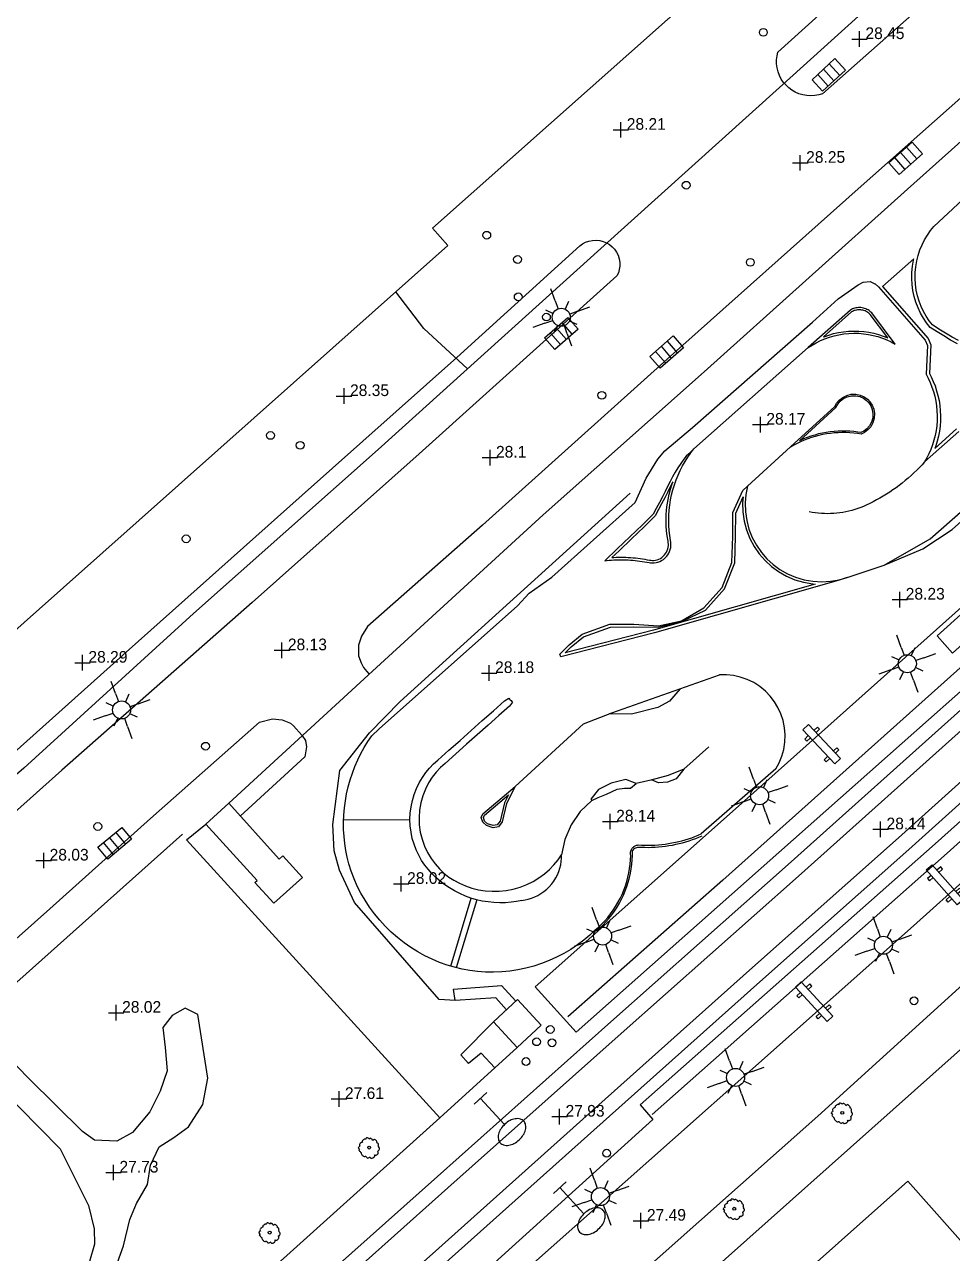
# Model space of a CAD drawing. Extents: x 471511 to 473316, y 4381952 to 4383346.
# Drawn here: x 472089.2 to 472148.8, y 4382496.7 to 4382575.7 of the extents above; entities that cross this region are included whole.
import ezdxf

# ---------------------------------------------------------------- set-up
doc = ezdxf.new("R2010")
doc.units = 0
doc.header["$LTSCALE"] = 4
doc.header["$MEASUREMENT"] = 0
doc.header["$PDMODE"] = 2
doc.header["$PDSIZE"] = 0.5
doc.layers.get('0').update_dxf_attribs({"linetype": 'CONTINUOUS'})
for name, color, linetype in [('206', 252, 'CONTINUOUS'), ('222', 7, 'CONTINUOUS'), ('290', 253, 'CONTINUOUS'), ('400', 7, 'CONTINUOUS'), ('410', 201, 'CONTINUOUS'), ('411', 12, 'CONTINUOUS'), ('412', 252, 'CONTINUOUS'), ('415', 252, 'CONTINUOUS'), ('424', 7, 'CONTINUOUS'), ('437', 250, 'CONTINUOUS'), ('444', 7, 'CONTINUOUS'), ('7101', 7, 'CONTINUOUS'), ('7400', 2, 'CONTINUOUS'), ('7403', 1, 'CONTINUOUS'), ('7434', 32, 'CONTINUOUS'), ('7435', 7, 'CONTINUOUS'), ('7440', 7, 'CONTINUOUS'), ('7515', 53, 'CONTINUOUS')]:
    doc.layers.add(name, color=color, linetype=linetype)

# ---------------------------------------------------------------- blocks, each defined once
blk = doc.blocks.new('FAROLA')
at = {"color": 7}
for p, q in [((0.43, 1.04), (0.75, 1.8)), ((-0.43, 1.04), (-0.22, 0.54)), ((0.43, 1.04), (0.22, 0.54)), ((-1.04, 0.43), (-1.8, 0.75)), ((-1.04, 0.43), (-0.54, 0.22)), ((1.04, 0.43), (0.54, 0.22)), ((-1.04, -0.43), (-0.54, -0.22)), ((-0.43, -1.04), (-0.22, -0.54)), ((0.43, -1.04), (0.22, -0.54)), ((1.04, -0.43), (0.54, -0.22)), ((1.04, -0.43), (1.8, -0.75)), ((-0.43, -1.04), (-0.75, -1.8))]:
    blk.add_line(p, q, dxfattribs=at)
blk.add_circle((0, 0), 0.58, dxfattribs=at)
blk = doc.blocks.new('STRAFIC')
at = {"color": 1}
blk.add_lwpolyline([(-0.03, 3.64, 0.07), (-0.44, 3.59, 0.08), (-0.76, 3.44, 0.11), (-0.99, 3.21, 0.14), (-1.06, 2.96, 0.14), (-0.99, 2.71, 0.11), (-0.76, 2.48, 0.08), (-0.44, 2.33, 0.07), (-0.03, 2.28, 0.07), (0.38, 2.33, 0.08), (0.7, 2.48, 0.11), (0.93, 2.71, 0.14), (1, 2.96, 0.14), (0.93, 3.21, 0.11), (0.7, 3.44, 0.08), (0.38, 3.59, 0.07)], format="xyb", close=True, dxfattribs=at)
for points in [[(0, 0), (0, 2.25)], [(-0.56, 0), (0.56, 0)]]:
    blk.add_lwpolyline(points, dxfattribs=at)
blk = doc.blocks.new('MOJON')
blk.add_circle((0, 0), 0.25)
blk = doc.blocks.new('REJILLA')
at = {"color": 7}
for p, q in [((-0.5, 0.5), (-0.5, -0.5)), ((0.01, 0.5), (0.01, -0.5)), ((0.51, 0.5), (0.51, -0.5))]:
    blk.add_line(p, q, dxfattribs=at)
blk.add_lwpolyline([(-1, -0.5), (-1, 0.5), (1, 0.5), (1, -0.5)], close=True, dxfattribs=at)
blk = doc.blocks.new('ARBOL')
at = {"color": 3}
for p, q in [((-1.26, 0.07), (-1.27, -0.01)), ((-1.23, 0.15), (-1.26, 0.07)), ((-1.17, 0.24), (-1.23, 0.15)), ((-1.18, 0.48), (-1.21, 0.39)), ((-1.21, 0.39), (-1.2, 0.31)), ((-1.2, 0.31), (-1.16, 0.22)), ((-1.11, 0.55), (-1.18, 0.48)), ((-1.03, 0.59), (-1.11, 0.55)), ((-1.01, 0.67), (-1.03, 0.59)), ((-0.96, 0.76), (-1.01, 0.67)), ((-0.92, 0.97), (-0.96, 0.88)), ((-0.96, 0.88), (-0.96, 0.7)), ((-0.85, 1.04), (-0.92, 0.97)), ((-0.77, 1.08), (-0.85, 1.04)), ((-0.7, 1.09), (-0.77, 1.08)), ((-0.5, 1.09), (-0.7, 1.09)), ((-0.49, 1.11), (-0.5, 1.08)), ((-0.46, 1.23), (-0.49, 1.11)), ((-0.38, 1.32), (-0.46, 1.23)), ((-0.31, 1.35), (-0.38, 1.32)), ((-0.23, 1.36), (-0.31, 1.35)), ((-0.11, 1.36), (-0.23, 1.36)), ((0, 1.35), (-0.11, 1.36)), ((0.07, 1.26), (0, 1.35)), ((0.12, 1.18), (0.07, 1.26)), ((0.17, 1.25), (0.12, 1.16)), ((0.12, 1.16), (0.12, 1.16)), ((0.24, 1.31), (0.17, 1.25)), ((0.32, 1.32), (0.24, 1.31)), ((0.39, 1.31), (0.32, 1.32)), ((0.55, 1.31), (0.39, 1.31)), ((0.62, 1.26), (0.55, 1.31)), ((0.7, 1.22), (0.62, 1.26)), ((0.76, 1.14), (0.7, 1.22)), ((0.77, 0.97), (0.7, 0.98)), ((0.77, 1.05), (0.76, 1.14)), ((0.77, 0.97), (0.77, 1.05)), ((0.86, 0.95), (0.77, 0.97)), ((0.96, 0.93), (0.86, 0.95)), ((1.03, 0.87), (0.96, 0.93)), ((1.07, 0.79), (1.03, 0.87)), ((1.08, 0.7), (1.07, 0.79)), ((1.1, 0.49), (1.07, 0.51)), ((1.08, 0.6), (1.08, 0.7)), ((1.09, 0.52), (1.08, 0.6)), ((1.17, 0.48), (1.1, 0.49)), ((1.25, 0.41), (1.17, 0.48)), ((1.29, 0.32), (1.25, 0.41)), ((1.3, 0.24), (1.29, 0.32)), ((1.3, 0.15), (1.3, 0.24)), ((1.31, 0.06), (1.3, 0.15)), ((1.31, -0.03), (1.31, 0.06)), ((-1.27, -0.01), (-1.26, -0.13)), ((-1.26, -0.13), (-1.26, -0.21)), ((-1.26, -0.21), (-1.23, -0.3)), ((-1.23, -0.3), (-1.16, -0.32)), ((-1.16, -0.32), (-1.08, -0.34)), ((-1.08, -0.34), (-1.01, -0.35)), ((-1.01, -0.35), (-0.95, -0.35)), ((-0.96, -0.38), (-1.01, -0.49)), ((-1.01, -0.49), (-1, -0.58)), ((-1, -0.58), (-0.96, -0.66)), ((-0.96, -0.66), (-0.96, -0.74)), ((-0.96, -0.74), (-0.88, -0.8)), ((-0.88, -0.8), (-0.8, -0.81)), ((-0.8, -0.81), (-0.72, -0.81)), ((-0.76, -0.81), (-0.75, -0.9)), ((-0.75, -0.9), (-0.73, -0.98)), ((-0.73, -0.98), (-0.68, -1.07)), ((-0.68, -1.07), (-0.61, -1.15)), ((-0.61, -1.15), (-0.53, -1.14)), ((-0.53, -1.14), (-0.45, -1.12)), ((-0.45, -1.12), (-0.37, -1.07)), ((-0.37, -1.05), (-0.37, -1.15)), ((-0.37, -1.15), (-0.27, -1.21)), ((-0.27, -1.21), (-0.19, -1.22)), ((-0.19, -1.22), (-0.07, -1.22)), ((-0.07, -1.22), (0.01, -1.25)), ((0.01, -1.25), (0.08, -1.22)), ((0.08, -1.22), (0.16, -1.16)), ((0.16, -1.16), (0.18, -1.08)), ((0.18, -1.11), (0.25, -1.15)), ((0.25, -1.15), (0.32, -1.16)), ((0.32, -1.16), (0.4, -1.16)), ((0.4, -1.16), (0.47, -1.18)), ((0.47, -1.18), (0.55, -1.16)), ((0.55, -1.16), (0.62, -1.14)), ((0.62, -1.14), (0.7, -1.09)), ((0.7, -1.09), (0.75, -0.93)), ((0.78, -0.99), (0.74, -0.96)), ((0.85, -0.98), (0.78, -0.99)), ((0.93, -0.93), (0.85, -0.98)), ((1.02, -0.92), (0.93, -0.93)), ((1.06, -0.69), (0.98, -0.69)), ((1.06, -0.85), (1.02, -0.92)), ((1.03, -0.69), (1.05, -0.77)), ((1.05, -0.77), (1.06, -0.85)), ((1.13, -0.65), (1.06, -0.69)), ((1.2, -0.61), (1.13, -0.65)), ((1.2, -0.21), (1.27, -0.14)), ((1.2, -0.6), (1.21, -0.59)), ((1.22, -0.31), (1.21, -0.23)), ((1.21, -0.41), (1.22, -0.31)), ((1.21, -0.51), (1.21, -0.41)), ((1.21, -0.59), (1.21, -0.51)), ((1.27, -0.14), (1.31, -0.03))]:
    blk.add_line(p, q, dxfattribs=at)
at = {"color": 25}
blk.add_circle((0, 0), 0.19, dxfattribs=at)
blk = doc.blocks.new('BANCO')
at = {"color": 7}
for p, q in [((-0.25, 1.03), (-0.56, 1.03)), ((-0.56, 1.03), (-0.56, 0.84)), ((-0.56, 0.84), (-0.25, 0.84)), ((-0.25, -1.5), (-0.25, 1.5)), ((-0.25, 1.5), (0.25, 1.5)), ((0.25, 1.5), (0.25, -1.5)), ((0.57, 1.03), (0.25, 1.03)), ((0.25, 0.84), (0.57, 0.84)), ((0.57, 0.84), (0.57, 1.03)), ((-0.56, -0.98), (-0.56, -0.79)), ((-0.56, -0.79), (-0.25, -0.79)), ((0.25, -0.79), (0.57, -0.79)), ((0.57, -0.79), (0.57, -0.98)), ((-0.25, -0.98), (-0.56, -0.98)), ((0.25, -1.5), (-0.25, -1.5)), ((0.57, -0.98), (0.25, -0.98))]:
    blk.add_line(p, q, dxfattribs=at)
blk = doc.blocks.new('COTA')
at = {"color": 7}
blk.add_point((0, 0), dxfattribs=at)

msp = doc.modelspace()

# ---------------------------------------------------------------- linework, layer by layer
at = {"layer": '206'}
for points in [[(472094.492, 4382494.22, 27.589), (472095.536, 4382497.147, 27.649), (472095.939, 4382498.842, 27.664), (472096.381, 4382499.865, 27.664), (472097.077, 4382501.074, 27.664), (472097.277, 4382502.334, 27.664), (472097.844, 4382503.506, 27.649), (472098.767, 4382504.095, 27.619), (472099.724, 4382504.786, 27.619), (472100.631, 4382506.216, 27.619), (472100.952, 4382507.911, 27.649), (472100.313, 4382512.011, 27.829), (472099.515, 4382512.421, 27.829), (472098.68, 4382511.943, 27.844), (472098.079, 4382511.178, 27.844), (472098.212, 4382509.882, 27.829), (472098.342, 4382508.395, 27.814), (472097.9, 4382507.085, 27.769), (472097.236, 4382505.764, 27.769), (472096.117, 4382504.433, 27.754), (472095.122, 4382503.871, 27.754), (472093.674, 4382503.936, 27.814), (472092.912, 4382504.485, 27.844), (472089.459, 4382507.896, 27.919), (472087.2, 4382510.185, 28.084)], [(472086.211, 4382508.715, 28.166), (472091.462, 4382503.381, 27.836), (472092.277, 4382501.756, 27.776), (472093.286, 4382499.743, 27.731), (472093.648, 4382498.233, 27.656), (472093.681, 4382497.252, 27.596), (472093.35, 4382496.135, 27.626), (472092.77, 4382494.877, 27.671), (472092.024, 4382493.335, 27.671), (472089.672, 4382489.986, 27.656), (472088.281, 4382488.519, 27.626)]]:
    msp.add_polyline3d(points, dxfattribs=at)
at = {"layer": '222'}
for points in [[(472192.733, 4382570.231, 28.457), (472189.325, 4382567.211, 28.471), (472174.741, 4382554.23, 28.441), (472161.364, 4382542.265, 28.411), (472149.537, 4382531.766, 28.366), (472138.261, 4382521.662, 28.216), (472126.861, 4382511.535, 28.171), (472115.724, 4382501.607, 28.171), (472108.048, 4382494.765, 28.126), (472099.421, 4382487.081, 28.111), (472091.347, 4382479.914, 28.126), (472082.962, 4382472.432, 28.126), (472071.922, 4382462.576, 28.066), (472060.846, 4382452.589, 27.976), (472046.248, 4382439.567, 27.946), (472035.718, 4382430.233, 27.811), (472026.617, 4382422.155, 27.946)], [(472193.404, 4382569.49, 28.457), (472189.989, 4382566.464, 28.471), (472175.406, 4382553.484, 28.441), (472162.029, 4382541.519, 28.411), (472150.203, 4382531.02, 28.366), (472138.927, 4382520.915, 28.216), (472127.526, 4382510.788, 28.171), (472116.389, 4382500.861, 28.171), (472108.713, 4382494.018, 28.126), (472100.085, 4382486.334, 28.111), (472092.012, 4382479.167, 28.126), (472083.628, 4382471.686, 28.126), (472072.59, 4382461.832, 28.066), (472061.513, 4382451.844, 27.976), (472046.912, 4382438.82, 27.946), (472036.382, 4382429.485, 27.811), (472027.281, 4382421.408, 27.946)], [(472195.017, 4382567.709, 28.387), (472192.002, 4382565.027, 28.381), (472181.711, 4382555.901, 28.381), (472170.651, 4382546.049, 28.381), (472157.155, 4382534.006, 28.216), (472145.346, 4382523.368, 28.171), (472135.78, 4382514.858, 28.171), (472126.098, 4382506.212, 28.171), (472115.404, 4382496.634, 28.171), (472104.707, 4382487.158, 28.171), (472094.685, 4382478.149, 28.156), (472084.109, 4382468.725, 28.126), (472073.488, 4382459.234, 28.096), (472064.454, 4382451.182, 28.051), (472055.519, 4382443.24, 28.066), (472044.496, 4382433.439, 27.916), (472029.172, 4382419.671, 27.841)], [(472195.688, 4382566.968, 28.387), (472192.666, 4382564.279, 28.381), (472182.375, 4382555.154, 28.381), (472171.317, 4382545.302, 28.381), (472157.823, 4382533.261, 28.216), (472146.013, 4382522.622, 28.171), (472136.445, 4382514.112, 28.171), (472126.765, 4382505.467, 28.171), (472116.069, 4382495.887, 28.171), (472105.373, 4382486.412, 28.171), (472095.352, 4382477.403, 28.156), (472084.775, 4382467.979, 28.126), (472074.154, 4382458.487, 28.096), (472065.119, 4382450.435, 28.051), (472056.184, 4382442.493, 28.066), (472045.162, 4382432.693, 27.916), (472029.84, 4382418.928, 27.841)]]:
    msp.add_polyline3d(points, dxfattribs=at)
at = {"layer": '290'}
for points in [[(472190.259, 4382570.846, 29.48), (472181.357, 4382562.932, 29.57), (472166.571, 4382549.742, 29.57), (472151.132, 4382535.933, 29.57), (472134.062, 4382520.651, 29.42), (472124.099, 4382511.86, 29.375)], [(472129.525, 4382505.575, 29.315), (472148.474, 4382522.386, 29.435), (472164.208, 4382536.555, 29.435), (472182.568, 4382552.909, 29.48), (472196.396, 4382565.209, 29.525)], [(472144.419, 4382540.908, 28.184), (472146.911, 4382541.942, 28.304), (472148.793, 4382543.194, 28.289), (472160.331, 4382553.493, 28.199), (472171.407, 4382563.249, 28.424), (472171.452, 4382563.448, 28.409), (472171.279, 4382563.604, 28.424), (472171.082, 4382563.538, 28.424), (472166.387, 4382559.272, 28.265)], [(472111.493, 4382529.93, 28.062), (472111.973, 4382530.371, 28.062), (472120.856, 4382538.283, 28.212), (472121.614, 4382539.105, 28.212), (472123.06, 4382540.132, 28.182), (472128.414, 4382544.931, 28.182), (472129.141, 4382546.499, 28.182), (472129.878, 4382547.716, 28.272), (472130.325, 4382548.248, 28.287), (472132.101, 4382549.757, 28.287), (472139.827, 4382556.524, 28.332), (472141.479, 4382558.026, 28.362), (472142.759, 4382558.937, 28.362), (472143.079, 4382559.093, 28.347), (472143.515, 4382559.146, 28.332), (472143.834, 4382559.001, 28.317), (472143.844, 4382558.991, 28.317)], [(472139.544, 4382554.896, 28.246), (472132.187, 4382548.377, 28.227)], [(472142.046, 4382540.115, 28.136), (472144.419, 4382540.908, 28.184), (472147.39, 4382542.602, 28.197), (472158.529, 4382552.382, 28.294)], [(472138.405, 4382548.502, 28.143), (472141.253, 4382551.104, 28.175), (472141.371, 4382551.317, 28.173), (472141.541, 4382551.519, 28.171), (472141.761, 4382551.693, 28.169), (472142.025, 4382551.821, 28.168), (472142.315, 4382551.889, 28.167), (472142.612, 4382551.89, 28.167), (472142.893, 4382551.829, 28.167), (472143.141, 4382551.717, 28.168), (472143.347, 4382551.568, 28.17), (472143.512, 4382551.396, 28.171), (472143.65, 4382551.184, 28.173), (472143.751, 4382550.93, 28.175), (472143.799, 4382550.647, 28.178), (472143.784, 4382550.35, 28.18), (472143.703, 4382550.063, 28.183), (472143.563, 4382549.806, 28.185), (472143.379, 4382549.594, 28.187), (472143.169, 4382549.434, 28.189), (472142.951, 4382549.326, 28.19), (472142.71, 4382549.364, 28.194), (472142.466, 4382549.394, 28.198), (472142.22, 4382549.414, 28.201), (472141.972, 4382549.426, 28.203), (472141.722, 4382549.428, 28.205), (472141.472, 4382549.421, 28.205), (472141.222, 4382549.404, 28.205), (472140.972, 4382549.378, 28.204), (472140.723, 4382549.342, 28.203), (472140.476, 4382549.297, 28.2), (472140.23, 4382549.243, 28.197), (472139.987, 4382549.179, 28.193), (472139.747, 4382549.106, 28.188), (472139.511, 4382549.025, 28.182), (472139.279, 4382548.935, 28.175), (472139.051, 4382548.836, 28.168), (472138.828, 4382548.73, 28.16), (472138.61, 4382548.616, 28.152), (472138.407, 4382548.5, 28.143)], [(472130.713, 4382542.377, 28.242), (472130.695, 4382542.482, 28.242), (472130.646, 4382542.8, 28.236), (472130.61, 4382543.122, 28.231), (472130.588, 4382543.448, 28.226), (472130.581, 4382543.776, 28.222), (472130.588, 4382544.107, 28.218), (472130.611, 4382544.438, 28.215), (472130.648, 4382544.769, 28.212), (472130.7, 4382545.099, 28.21), (472130.768, 4382545.427, 28.209), (472130.85, 4382545.752, 28.208), (472130.946, 4382546.072, 28.208), (472131.057, 4382546.387, 28.208), (472131.182, 4382546.696, 28.209), (472131.32, 4382546.998, 28.211), (472131.471, 4382547.292, 28.213), (472131.633, 4382547.578, 28.216), (472131.807, 4382547.854, 28.219), (472131.992, 4382548.121, 28.223), (472132.187, 4382548.377, 28.227), (472132.028, 4382548.218, 28.235), (472131.869, 4382548.059, 28.243), (472131.711, 4382547.9, 28.251), (472131.547, 4382547.717, 28.257), (472131.361, 4382547.438, 28.257), (472131.176, 4382547.16, 28.257), (472130.99, 4382546.881, 28.257), (472130.817, 4382546.589, 28.259), (472130.664, 4382546.275, 28.263), (472130.51, 4382545.962, 28.267), (472130.357, 4382545.649, 28.27), (472130.177, 4382545.299, 28.27), (472129.979, 4382544.924, 28.266), (472129.781, 4382544.549, 28.262), (472129.583, 4382544.175, 28.258), (472128.895, 4382543.486, 28.26), (472128.085, 4382542.72, 28.264), (472127.275, 4382541.953, 28.268), (472126.465, 4382541.187, 28.272)], [(472138.405, 4382548.502, 28.143), (472135.649, 4382545.983, 28.112)], [(472138.398, 4382548.495, 28.143), (472138.407, 4382548.5, 28.143)], [(472147.024, 4382547.536, 28.152), (472146.858, 4382547.354, 28.151), (472146.689, 4382547.176, 28.149), (472146.515, 4382547.001, 28.148), (472146.337, 4382546.83, 28.147), (472146.156, 4382546.662, 28.145), (472145.97, 4382546.498, 28.143), (472145.781, 4382546.338, 28.141), (472145.589, 4382546.182, 28.139), (472145.393, 4382546.03, 28.137), (472145.194, 4382545.883, 28.135), (472144.992, 4382545.74, 28.132), (472144.786, 4382545.601, 28.129), (472144.578, 4382545.467, 28.126), (472144.367, 4382545.337, 28.123), (472144.154, 4382545.213, 28.12), (472143.938, 4382545.093, 28.117), (472143.72, 4382544.978, 28.114), (472143.5, 4382544.868, 28.11), (472143.279, 4382544.762, 28.107)], [(472142.046, 4382540.115, 28.136), (472141.473, 4382539.924, 28.124), (472129.656, 4382536.542, 27.967), (472123.651, 4382535.01, 28.083), (472123.572, 4382535.176, 28.077), (472124.186, 4382535.778, 28.072), (472125.012, 4382536.465, 28.086), (472126.803, 4382537.1, 28.07), (472128.333, 4382537.112, 28.07), (472129.913, 4382537.012, 28.053), (472131.411, 4382537.33, 28.039), (472132.828, 4382538.161, 28.032), (472134.015, 4382539.476, 28.056), (472134.637, 4382541.08, 28.07), (472134.696, 4382542.744, 28.123), (472134.702, 4382544.294, 28.19), (472135.347, 4382545.707, 28.108), (472135.649, 4382545.983, 28.112)], [(472135.649, 4382545.983, 28.112), (472135.543, 4382545.453, 28.11), (472135.494, 4382544.902, 28.11), (472135.509, 4382544.338, 28.109), (472135.59, 4382543.773, 28.109), (472135.736, 4382543.219, 28.109), (472135.946, 4382542.686, 28.109), (472136.214, 4382542.186, 28.11), (472136.532, 4382541.726, 28.111), (472136.892, 4382541.314, 28.112), (472137.288, 4382540.951, 28.113), (472137.729, 4382540.628, 28.115), (472138.215, 4382540.35, 28.117), (472138.736, 4382540.127, 28.119), (472139.285, 4382539.964, 28.122), (472139.85, 4382539.866, 28.125), (472140.42, 4382539.834, 28.127), (472140.982, 4382539.868, 28.13), (472141.528, 4382539.963, 28.133), (472142.046, 4382540.115, 28.136)], [(472143.279, 4382544.762, 28.107), (472143.1, 4382544.684, 28.108), (472142.919, 4382544.61, 28.109), (472142.734, 4382544.543, 28.111), (472142.547, 4382544.481, 28.112), (472142.357, 4382544.425, 28.114), (472142.165, 4382544.376, 28.115), (472141.971, 4382544.333, 28.117), (472141.775, 4382544.296, 28.118), (472141.579, 4382544.266, 28.12), (472141.381, 4382544.242, 28.122), (472141.182, 4382544.225, 28.123), (472140.984, 4382544.215, 28.125), (472140.785, 4382544.211, 28.127), (472140.587, 4382544.214, 28.128), (472140.389, 4382544.223, 28.13), (472140.192, 4382544.239, 28.132), (472139.997, 4382544.261, 28.133), (472139.803, 4382544.289, 28.135), (472139.612, 4382544.324, 28.137)], [(472126.465, 4382541.187, 28.272), (472126.612, 4382541.203, 28.247), (472126.76, 4382541.217, 28.224), (472126.91, 4382541.228, 28.204), (472127.06, 4382541.237, 28.187), (472127.21, 4382541.244, 28.172), (472127.361, 4382541.247, 28.16), (472127.513, 4382541.249, 28.15), (472127.665, 4382541.247, 28.143), (472127.817, 4382541.244, 28.139), (472127.969, 4382541.237, 28.137), (472128.12, 4382541.228, 28.138), (472128.272, 4382541.217, 28.142), (472128.423, 4382541.203, 28.148), (472128.574, 4382541.186, 28.157), (472128.724, 4382541.167, 28.169), (472128.873, 4382541.146, 28.184), (472129.021, 4382541.122, 28.201), (472129.168, 4382541.095, 28.22), (472129.314, 4382541.067, 28.242), (472129.419, 4382541.051, 28.242), (472129.53, 4382541.045, 28.242), (472129.646, 4382541.05, 28.242), (472129.765, 4382541.067, 28.242), (472129.886, 4382541.097, 28.242), (472130.006, 4382541.141, 28.242), (472130.123, 4382541.199, 28.242), (472130.234, 4382541.27, 28.242), (472130.338, 4382541.355, 28.242), (472130.432, 4382541.451, 28.242), (472130.514, 4382541.557, 28.242), (472130.583, 4382541.67, 28.242), (472130.638, 4382541.788, 28.242), (472130.679, 4382541.909, 28.242), (472130.706, 4382542.031, 28.242), (472130.72, 4382542.15, 28.242), (472130.722, 4382542.266, 28.242), (472130.713, 4382542.377, 28.242)], [(472120.705, 4382526.673, 28.107), (472125.105, 4382530.696, 28.062), (472126.922, 4382531.404, 28.122), (472133.846, 4382533.847, 28.047)], [(472137.463, 4382527.815, 28.182), (472137.674, 4382528.201, 28.196), (472137.844, 4382528.619, 28.209), (472137.967, 4382529.061, 28.22), (472138.039, 4382529.521, 28.228), (472138.057, 4382529.988, 28.234), (472138.019, 4382530.454, 28.236), (472137.928, 4382530.907, 28.235), (472137.787, 4382531.341, 28.232), (472137.602, 4382531.746, 28.226), (472137.377, 4382532.121, 28.218), (472137.107, 4382532.475, 28.207), (472136.791, 4382532.804, 28.193), (472136.434, 4382533.098, 28.177), (472136.041, 4382533.35, 28.158), (472135.621, 4382533.554, 28.138), (472135.182, 4382533.707, 28.116), (472134.734, 4382533.806, 28.093), (472134.286, 4382533.852, 28.07), (472133.846, 4382533.847, 28.047)], [(472131.314, 4382532.954, 28.074), (472130.628, 4382532.167, 28.134), (472129.878, 4382531.753, 28.149), (472128.181, 4382531.32, 28.134), (472126.752, 4382531.338, 28.117)], [(472121.146, 4382519.347, 28.122), (472120.8, 4382519.278, 28.131), (472120.445, 4382519.229, 28.139), (472120.083, 4382519.2, 28.146), (472119.716, 4382519.193, 28.152), (472119.345, 4382519.209, 28.158), (472118.973, 4382519.247, 28.162), (472118.601, 4382519.308, 28.164), (472118.231, 4382519.393, 28.166), (472117.867, 4382519.501, 28.166), (472117.51, 4382519.631, 28.166), (472117.161, 4382519.783, 28.164), (472116.824, 4382519.956, 28.16), (472116.5, 4382520.148, 28.156), (472116.19, 4382520.359, 28.15), (472115.896, 4382520.586, 28.143), (472115.62, 4382520.827, 28.135), (472115.361, 4382521.082, 28.127), (472115.121, 4382521.348, 28.117), (472114.901, 4382521.623, 28.107), (472114.698, 4382521.924, 28.107), (472114.514, 4382522.248, 28.107), (472114.352, 4382522.593, 28.107), (472114.213, 4382522.957, 28.107), (472114.102, 4382523.337, 28.107), (472114.02, 4382523.731, 28.107), (472113.97, 4382524.135, 28.107), (472113.953, 4382524.546, 28.107), (472113.97, 4382524.958, 28.107), (472114.021, 4382525.368, 28.107), (472114.106, 4382525.772, 28.107), (472114.224, 4382526.166, 28.107), (472114.372, 4382526.545, 28.107), (472114.548, 4382526.907, 28.107), (472114.75, 4382527.248, 28.107), (472114.974, 4382527.567, 28.107), (472115.216, 4382527.861, 28.107), (472115.474, 4382528.129, 28.107), (472115.744, 4382528.372, 28.107), (472116.458, 4382529.005, 28.097), (472117.173, 4382529.639, 28.088), (472117.887, 4382530.273, 28.078), (472118.601, 4382530.906, 28.069), (472119.315, 4382531.54, 28.059), (472120.029, 4382532.173, 28.05), (472120.3, 4382532.349, 28.05), (472120.348, 4382532.296, 28.054), (472120.397, 4382532.243, 28.059), (472120.445, 4382532.191, 28.064), (472120.494, 4382532.138, 28.069), (472120.542, 4382532.085, 28.073), (472120.345, 4382531.845, 28.077), (472119.656, 4382531.23, 28.077), (472118.968, 4382530.615, 28.077), (472118.279, 4382530.001, 28.077), (472117.59, 4382529.386, 28.077), (472116.902, 4382528.772, 28.077), (472116.213, 4382528.157, 28.077), (472115.922, 4382527.894, 28.075), (472115.644, 4382527.596, 28.073), (472115.385, 4382527.263, 28.071), (472115.151, 4382526.897, 28.069), (472114.947, 4382526.499, 28.067), (472114.779, 4382526.073, 28.065), (472114.653, 4382525.625, 28.064)], [(472125.863, 4382517.452, 28.062), (472125.5, 4382517.114, 28.062), (472125.116, 4382516.791, 28.062), (472124.71, 4382516.486, 28.062), (472124.284, 4382516.2, 28.062), (472123.84, 4382515.936, 28.062), (472123.378, 4382515.695, 28.062), (472122.902, 4382515.478, 28.062), (472122.412, 4382515.288, 28.062), (472121.912, 4382515.124, 28.062), (472121.402, 4382514.989, 28.062), (472120.887, 4382514.882, 28.062), (472120.367, 4382514.804, 28.062), (472119.846, 4382514.755, 28.062), (472119.326, 4382514.735, 28.062), (472118.809, 4382514.744, 28.062), (472118.298, 4382514.78, 28.062), (472117.794, 4382514.843, 28.062), (472117.3, 4382514.932, 28.062), (472116.817, 4382515.046, 28.062), (472116.335, 4382515.192, 28.075), (472115.855, 4382515.365, 28.087), (472115.38, 4382515.565, 28.097), (472114.912, 4382515.791, 28.106), (472114.453, 4382516.045, 28.113), (472114.005, 4382516.324, 28.118), (472113.571, 4382516.629, 28.122), (472113.152, 4382516.958, 28.123), (472112.75, 4382517.31, 28.122), (472112.368, 4382517.683, 28.12), (472112.008, 4382518.077, 28.115), (472111.669, 4382518.488, 28.109), (472111.355, 4382518.915, 28.101), (472111.066, 4382519.357, 28.091), (472110.802, 4382519.81, 28.079), (472110.565, 4382520.273, 28.066), (472110.355, 4382520.744, 28.051), (472110.172, 4382521.219, 28.034), (472110.015, 4382521.698, 28.017), (472109.91, 4382522.128, 28.011), (472109.825, 4382522.566, 28.006), (472109.759, 4382523.011, 28.002), (472109.713, 4382523.461, 27.999), (472109.687, 4382523.916, 27.997), (472109.683, 4382524.374, 27.995), (472109.7, 4382524.834, 27.995), (472109.739, 4382525.293, 27.995), (472109.799, 4382525.751, 27.997), (472109.881, 4382526.205, 27.999), (472109.984, 4382526.656, 28.003), (472110.107, 4382527.1, 28.007), (472110.251, 4382527.536, 28.013), (472110.414, 4382527.964, 28.019), (472110.596, 4382528.382, 28.026), (472110.796, 4382528.788, 28.034), (472111.013, 4382529.183, 28.042), (472111.245, 4382529.563, 28.051), (472111.493, 4382529.93, 28.062)], [(472133.151, 4382529.212, 28.122), (472131.541, 4382527.786, 28.137), (472130.545, 4382527.385, 28.137), (472129.426, 4382527.084, 28.137), (472128.493, 4382526.855, 28.152)], [(472131.551, 4382527.795, 28.136), (472131.063, 4382527.168, 28.136), (472130.508, 4382526.943, 28.136), (472129.921, 4382526.898, 28.136), (472129.472, 4382527.096, 28.137)], [(472137.463, 4382527.815, 28.182), (472132.67, 4382523.619, 28.152)], [(472114.653, 4382525.625, 28.064), (472114.571, 4382525.16, 28.062), (472114.537, 4382524.686, 28.061), (472114.553, 4382524.21, 28.06), (472114.616, 4382523.739, 28.06), (472114.727, 4382523.28, 28.059), (472114.882, 4382522.841, 28.059), (472115.076, 4382522.427, 28.059), (472115.304, 4382522.043, 28.059), (472115.561, 4382521.691, 28.059), (472115.84, 4382521.375, 28.06), (472116.137, 4382521.096, 28.061), (472116.444, 4382520.852, 28.062), (472116.776, 4382520.639, 28.065), (472117.135, 4382520.447, 28.069), (472117.518, 4382520.28, 28.072), (472117.923, 4382520.141, 28.076), (472118.346, 4382520.035, 28.079), (472118.785, 4382519.964, 28.082), (472119.234, 4382519.932, 28.085), (472119.689, 4382519.939, 28.088), (472120.144, 4382519.986, 28.09), (472120.593, 4382520.074, 28.092), (472121.033, 4382520.202, 28.093), (472121.457, 4382520.366, 28.094), (472121.86, 4382520.566, 28.095), (472122.24, 4382520.796, 28.095), (472122.593, 4382521.054, 28.095), (472122.916, 4382521.335, 28.095), (472123.207, 4382521.634, 28.094), (472123.467, 4382521.947, 28.093), (472123.695, 4382522.269, 28.092)], [(472125.629, 4382525.768, 28.092), (472124.895, 4382525.054, 28.103), (472124.314, 4382524.211, 28.107), (472123.909, 4382523.27, 28.103), (472123.695, 4382522.269, 28.092)], [(472113.954, 4382524.509, 28.107), (472109.689, 4382524.53, 27.995)], [(472125.863, 4382517.452, 28.062), (472126.073, 4382517.638, 28.062), (472126.277, 4382517.834, 28.063), (472126.473, 4382518.041, 28.065), (472126.662, 4382518.257, 28.066), (472126.841, 4382518.484, 28.068), (472127.011, 4382518.719, 28.07), (472127.17, 4382518.962, 28.073), (472127.319, 4382519.213, 28.076), (472127.456, 4382519.471, 28.079), (472127.582, 4382519.735, 28.082), (472127.695, 4382520.004, 28.086), (472127.796, 4382520.278, 28.089), (472127.884, 4382520.555, 28.093), (472127.959, 4382520.835, 28.098), (472128.021, 4382521.117, 28.102), (472128.07, 4382521.4, 28.107), (472128.107, 4382521.683, 28.112), (472128.13, 4382521.965, 28.116), (472128.141, 4382522.245, 28.122), (472128.133, 4382522.288, 28.122), (472128.127, 4382522.333, 28.122), (472128.125, 4382522.379, 28.122), (472128.127, 4382522.427, 28.122), (472128.134, 4382522.475, 28.122), (472128.145, 4382522.524, 28.122), (472128.162, 4382522.572, 28.122), (472128.182, 4382522.619, 28.122), (472128.208, 4382522.664, 28.122), (472128.237, 4382522.707, 28.122), (472128.271, 4382522.746, 28.122), (472128.308, 4382522.782, 28.122), (472128.347, 4382522.814, 28.122), (472128.389, 4382522.841, 28.122), (472128.432, 4382522.864, 28.122), (472128.476, 4382522.883, 28.122), (472128.52, 4382522.897, 28.122), (472128.564, 4382522.908, 28.122), (472128.608, 4382522.914, 28.122), (472128.824, 4382522.902, 28.132), (472129.042, 4382522.896, 28.141), (472129.26, 4382522.895, 28.149), (472129.479, 4382522.9, 28.157), (472129.698, 4382522.91, 28.163), (472129.917, 4382522.925, 28.169), (472130.136, 4382522.946, 28.173), (472130.354, 4382522.973, 28.177), (472130.572, 4382523.005, 28.179), (472130.789, 4382523.043, 28.181), (472131.005, 4382523.086, 28.182), (472131.22, 4382523.134, 28.181), (472131.433, 4382523.188, 28.18), (472131.645, 4382523.247, 28.177), (472131.854, 4382523.312, 28.174), (472132.062, 4382523.381, 28.17), (472132.267, 4382523.455, 28.165), (472132.47, 4382523.535, 28.159), (472132.67, 4382523.619, 28.152)], [(472121.146, 4382519.347, 28.122), (472121.35, 4382519.378, 28.125), (472121.557, 4382519.425, 28.129), (472121.764, 4382519.489, 28.131), (472121.97, 4382519.57, 28.134), (472122.173, 4382519.669, 28.135), (472122.37, 4382519.784, 28.136), (472122.559, 4382519.917, 28.137), (472122.739, 4382520.065, 28.136), (472122.906, 4382520.229, 28.135), (472123.061, 4382520.406, 28.133), (472123.2, 4382520.594, 28.131), (472123.322, 4382520.792, 28.128), (472123.428, 4382520.998, 28.124), (472123.516, 4382521.208, 28.119), (472123.586, 4382521.422, 28.115), (472123.638, 4382521.637, 28.109), (472123.673, 4382521.852, 28.104), (472123.692, 4382522.063, 28.098), (472123.695, 4382522.269, 28.092)], [(472116.575, 4382515.119, 28.068), (472117.89, 4382519.494, 28.166)], [(472118.255, 4382519.388, 28.166), (472116.922, 4382515.021, 28.062)]]:
    msp.add_polyline3d(points, dxfattribs=at)
for points in [[(472139.544, 4382554.896, 28.246), (472139.794, 4382555.057, 28.244), (472140.056, 4382555.205, 28.241), (472140.33, 4382555.34, 28.239), (472140.614, 4382555.46, 28.237), (472140.908, 4382555.564, 28.235), (472141.21, 4382555.651, 28.233), (472141.519, 4382555.72, 28.232), (472141.833, 4382555.771, 28.232), (472142.15, 4382555.803, 28.231), (472142.469, 4382555.815, 28.231), (472142.787, 4382555.809, 28.232), (472143.104, 4382555.783, 28.232), (472143.417, 4382555.738, 28.233), (472143.725, 4382555.675, 28.235), (472144.027, 4382555.594, 28.237), (472144.32, 4382555.497, 28.239), (472144.603, 4382555.384, 28.241), (472144.877, 4382555.257, 28.244), (472145.138, 4382555.116, 28.246), (472143.629, 4382557.121, 28.351), (472143.576, 4382557.173, 28.346), (472143.519, 4382557.221, 28.341), (472143.457, 4382557.267, 28.336), (472143.391, 4382557.309, 28.332), (472143.322, 4382557.347, 28.329), (472143.249, 4382557.38, 28.326), (472143.172, 4382557.408, 28.324), (472143.094, 4382557.431, 28.322), (472143.014, 4382557.448, 28.321), (472142.932, 4382557.459, 28.321), (472142.85, 4382557.464, 28.322), (472142.769, 4382557.462, 28.324), (472142.688, 4382557.455, 28.326), (472142.609, 4382557.442, 28.329), (472142.532, 4382557.424, 28.332), (472142.457, 4382557.401, 28.336), (472142.385, 4382557.373, 28.341), (472142.317, 4382557.341, 28.346), (472142.253, 4382557.305, 28.351)], [(472128.493, 4382526.855, 28.152), (472127.818, 4382527.114, 28.152), (472126.885, 4382526.886, 28.107), (472126.057, 4382526.48, 28.107), (472125.566, 4382525.865, 28.107), (472125.629, 4382525.768, 28.092), (472126.056, 4382525.975, 28.092), (472126.576, 4382526.177, 28.107), (472127.27, 4382526.499, 28.092), (472127.733, 4382526.561, 28.077), (472128.117, 4382526.574, 28.077)], [(472120.705, 4382526.673, 28.107), (472120.153, 4382525.569, 28.107), (472119.883, 4382524.392, 28.107), (472119.636, 4382524.082, 28.107), (472119.288, 4382524.017, 28.107), (472118.873, 4382524.154, 28.077), (472118.628, 4382524.375, 28.077), (472118.528, 4382524.682, 28.077), (472118.626, 4382524.915, 28.077)]]:
    msp.add_polyline3d(points, close=True, dxfattribs=at)
at = {"layer": '400'}
msp.add_polyline3d([(472131.582, 4382579.791, 34.853), (472132.983, 4382578.218, 34.84), (472115.394, 4382562.561, 36.52), (472116.378, 4382561.456, 36.52), (472054.52, 4382506.389, 36.64), (472052.237, 4382508.953, 36.653)], dxfattribs=at)
for points in [[(472102.311, 4382525.59, 30.424), (472105.546, 4382522.005, 30.634), (472105.783, 4382522.219, 30.634), (472107.039, 4382520.826, 30.319), (472105.195, 4382519.162, 30.334), (472103.988, 4382520.5, 30.649), (472104.122, 4382520.621, 30.619), (472100.838, 4382524.26, 30.559)], [(472119.319, 4382511.539, 31.129), (472120.868, 4382512.975, 31.129), (472122.39, 4382511.333, 31.129), (472120.841, 4382509.898, 31.129)]]:
    msp.add_polyline3d(points, close=True, dxfattribs=at)
at = {"layer": '410'}
for points in [[(472102.311, 4382525.59, 29.854), (472111.796, 4382534.313, 29.209), (472122.52, 4382544.144, 29.089), (472132.856, 4382553.342, 29.284), (472145.925, 4382565.077, 29.194), (472158.855, 4382576.646, 29.464), (472162.39, 4382579.894, 29.464), (472162.635, 4382579.627, 29.464), (472168.175, 4382584.488, 29.464), (472167.949, 4382584.734, 29.464), (472170.112, 4382586.633, 29.599)], [(472149.201, 4382555.34, 28.284), (472148.802, 4382555.558, 28.293), (472148.376, 4382555.821, 28.301), (472147.949, 4382556.085, 28.309), (472147.523, 4382556.348, 28.317), (472147.318, 4382556.616, 28.323), (472147.129, 4382556.903, 28.329), (472146.957, 4382557.21, 28.334), (472146.804, 4382557.534, 28.338), (472146.674, 4382557.874, 28.342), (472146.569, 4382558.227, 28.345), (472146.489, 4382558.591, 28.346), (472146.437, 4382558.962, 28.347), (472146.413, 4382559.338, 28.348), (472146.418, 4382559.715, 28.347), (472146.452, 4382560.09, 28.345), (472146.515, 4382560.46, 28.342), (472146.604, 4382560.821, 28.338), (472146.72, 4382561.171, 28.334), (472146.859, 4382561.507, 28.329), (472147.02, 4382561.827, 28.323), (472147.201, 4382562.129, 28.316), (472147.398, 4382562.412, 28.309), (472147.61, 4382562.674, 28.302), (472150.087, 4382564.978, 28.287)], [(472143.844, 4382558.991, 28.317), (472144.055, 4382558.792, 28.317), (472147.062, 4382555.369, 28.227), (472147.213, 4382555.025, 28.197), (472147.121, 4382553.18, 28.167), (472147.259, 4382552.915, 28.174), (472147.384, 4382552.639, 28.181), (472147.496, 4382552.353, 28.187), (472147.592, 4382552.059, 28.192), (472147.674, 4382551.758, 28.196), (472147.738, 4382551.45, 28.199), (472147.786, 4382551.138, 28.202), (472147.816, 4382550.822, 28.203), (472147.829, 4382550.504, 28.203), (472147.823, 4382550.185, 28.202), (472147.8, 4382549.868, 28.2), (472147.759, 4382549.553, 28.197), (472147.7, 4382549.243, 28.193), (472147.625, 4382548.937, 28.189), (472147.533, 4382548.639, 28.183), (472147.427, 4382548.349, 28.176), (472147.305, 4382548.067, 28.169), (472147.171, 4382547.796, 28.16), (472147.024, 4382547.536, 28.152), (472149.222, 4382549.502, 28.191)], [(472117.639, 4382553.519, 29.101), (472114.841, 4382556.124, 29.896), (472113.053, 4382558.47, 30.481)], [(472120.841, 4382509.898, 29.059), (472115.879, 4382505.363, 29.059), (472099.595, 4382523.249, 29.509), (472100.838, 4382524.26, 29.509)], [(472119.399, 4382508.58, 29.569), (472118.537, 4382509.531, 29.569), (472117.716, 4382508.858, 29.569), (472117.216, 4382509.418, 29.554), (472119.319, 4382511.539, 29.539)], [(472155.368, 4382462.338, 28.683), (472128.933, 4382491.578, 29.253), (472150.301, 4382510.619, 29.493), (472153.523, 4382506.836, 29.403)], [(472115.879, 4382505.363, 28.803), (472102.42, 4382493.269, 28.803), (472076.904, 4382470.448, 28.803), (472059.366, 4382454.932, 28.803), (472040.543, 4382438.164, 28.803), (472026.155, 4382425.329, 28.833)]]:
    msp.add_polyline3d(points, dxfattribs=at)
at = {"layer": '411'}
for points in [[(472163.12, 4382580.053, 28.554), (472162.639, 4382580.521, 28.511), (472162.105, 4382580.849, 28.455), (472161.517, 4382580.996, 28.455), (472160.815, 4382580.967, 28.455), (472160.013, 4382580.55, 28.455), (472159.636, 4382580.232, 28.455), (472152.562, 4382573.796, 28.384), (472142.765, 4382565.097, 28.469), (472130.7, 4382554.331, 28.37), (472118.614, 4382543.485, 28.159), (472111.217, 4382536.967, 28.187), (472110.847, 4382536.348, 28.229), (472110.649, 4382535.758, 28.243), (472110.64, 4382535.065, 28.243), (472110.81, 4382534.613, 28.243), (472110.97, 4382534.318, 28.243), (472111.179, 4382534.059, 28.243), (472111.335, 4382533.889, 28.229)], [(472146.394, 4382576.449, 28.568), (472140.458, 4382571.209, 28.554), (472140.223, 4382571.138, 28.557), (472139.975, 4382571.093, 28.558), (472139.718, 4382571.077, 28.556), (472139.459, 4382571.09, 28.552), (472139.201, 4382571.135, 28.545), (472138.952, 4382571.21, 28.535), (472138.715, 4382571.312, 28.522), (472138.495, 4382571.44, 28.508), (472138.295, 4382571.588, 28.491), (472138.117, 4382571.754, 28.474), (472137.956, 4382571.943, 28.454), (472137.815, 4382572.153, 28.433), (472137.697, 4382572.382, 28.411), (472137.606, 4382572.626, 28.387), (472137.546, 4382572.879, 28.363), (472137.515, 4382573.136, 28.339), (472137.515, 4382573.392, 28.315), (472137.545, 4382573.641, 28.293), (472137.601, 4382573.879, 28.272), (472143.961, 4382579.645, 28.258)], [(472083.957, 4382524.792, 28.413), (472095.703, 4382535.312, 28.469), (472107.018, 4382545.41, 28.384), (472116.965, 4382554.257, 28.413), (472124.859, 4382561.429, 28.413), (472125.032, 4382561.555, 28.419), (472125.229, 4382561.661, 28.424), (472125.446, 4382561.739, 28.428), (472125.676, 4382561.785, 28.43), (472125.913, 4382561.797, 28.431), (472126.148, 4382561.773, 28.43), (472126.373, 4382561.714, 28.427), (472126.583, 4382561.626, 28.422), (472126.771, 4382561.513, 28.416), (472126.936, 4382561.38, 28.41), (472127.086, 4382561.22, 28.401), (472127.217, 4382561.035, 28.392), (472127.321, 4382560.827, 28.381), (472127.394, 4382560.602, 28.37), (472127.433, 4382560.369, 28.358), (472127.436, 4382560.134, 28.346), (472127.405, 4382559.906, 28.335), (472127.343, 4382559.692, 28.324), (472127.256, 4382559.496, 28.314), (472127.256, 4382559.496, 28.342), (472114.547, 4382548.056, 28.243), (472103.82, 4382538.512, 28.229), (472091.581, 4382527.721, 28.117), (472078.357, 4382515.912, 28.201)], [(472149.133, 4382555.132, 28.284), (472148.694, 4382555.372, 28.293), (472148.263, 4382555.638, 28.301), (472147.836, 4382555.901, 28.309), (472147.376, 4382556.186, 28.317), (472147.143, 4382556.491, 28.323), (472146.945, 4382556.791, 28.329), (472146.765, 4382557.112, 28.334), (472146.606, 4382557.45, 28.338), (472146.471, 4382557.805, 28.342), (472146.36, 4382558.173, 28.345), (472146.277, 4382558.553, 28.347), (472146.223, 4382558.94, 28.348), (472146.198, 4382559.333, 28.348), (472146.203, 4382559.726, 28.347), (472146.239, 4382560.118, 28.345), (472146.304, 4382560.504, 28.342), (472146.327, 4382560.598, 28.341), (472144.321, 4382558.816, 28.313), (472147.246, 4382555.486, 28.227), (472147.431, 4382555.065, 28.197), (472147.339, 4382553.227, 28.168), (472147.452, 4382553.009, 28.174), (472147.583, 4382552.722, 28.181), (472147.698, 4382552.426, 28.187), (472147.799, 4382552.121, 28.192), (472147.883, 4382551.808, 28.196), (472147.95, 4382551.489, 28.199), (472148, 4382551.164, 28.202), (472148.031, 4382550.836, 28.203), (472148.044, 4382550.506, 28.203), (472148.038, 4382550.176, 28.202), (472148.014, 4382549.846, 28.2), (472147.971, 4382549.52, 28.197), (472147.911, 4382549.197, 28.194), (472147.832, 4382548.88, 28.189), (472147.738, 4382548.57, 28.183), (472147.679, 4382548.41, 28.179), (472149.078, 4382549.662, 28.191)], [(472079.941, 4382509.147, 28.102), (472090.813, 4382518.801, 28.229), (472097.286, 4382524.61, 28.243), (472104.272, 4382530.817, 28.258), (472105.118, 4382531.013, 28.314), (472105.733, 4382530.948, 28.328), (472106.279, 4382530.746, 28.314), (472106.46, 4382530.565, 28.314), (472106.997, 4382529.963, 28.314), (472107.236, 4382529.64, 28.328), (472107.31, 4382529.231, 28.384), (472107.2, 4382528.586, 28.399), (472103.047, 4382524.774, 28.399)], [(472083.846, 4382509.778, 28.3), (472099.343, 4382523.599, 28.384)], [(472125.93, 4382517.375, 28.062), (472126.142, 4382517.563, 28.063), (472126.349, 4382517.762, 28.064), (472126.549, 4382517.972, 28.065), (472126.74, 4382518.192, 28.067), (472126.922, 4382518.422, 28.069), (472127.095, 4382518.661, 28.071), (472127.257, 4382518.908, 28.074), (472127.408, 4382519.163, 28.076), (472127.547, 4382519.425, 28.08), (472127.675, 4382519.693, 28.083), (472127.79, 4382519.967, 28.086), (472127.892, 4382520.245, 28.09), (472127.982, 4382520.527, 28.094), (472128.058, 4382520.811, 28.098), (472128.121, 4382521.098, 28.103), (472128.171, 4382521.385, 28.108), (472128.208, 4382521.672, 28.112), (472128.232, 4382521.958, 28.117), (472128.243, 4382522.241, 28.122), (472128.261, 4382522.54, 28.092), (472128.398, 4382522.709, 28.092), (472128.6, 4382522.779, 28.092), (472128.819, 4382522.768, 28.102), (472129.04, 4382522.761, 28.112), (472129.261, 4382522.76, 28.12), (472129.484, 4382522.765, 28.127), (472129.706, 4382522.775, 28.134), (472129.928, 4382522.791, 28.139), (472130.151, 4382522.813, 28.144), (472130.372, 4382522.84, 28.147), (472130.594, 4382522.872, 28.15), (472130.814, 4382522.91, 28.152), (472131.033, 4382522.954, 28.152), (472131.251, 4382523.003, 28.152), (472131.468, 4382523.058, 28.15), (472131.682, 4382523.118, 28.148), (472131.895, 4382523.183, 28.145), (472132.106, 4382523.254, 28.141), (472132.315, 4382523.329, 28.135), (472132.521, 4382523.41, 28.129), (472132.723, 4382523.495, 28.122)], [(472127.546, 4382494.264, 27.543), (472140.156, 4382505.48, 27.558), (472150.197, 4382514.577, 27.543)]]:
    msp.add_polyline3d(points, dxfattribs=at)
for points in [[(472144.658, 4382555.516, 28.272), (472143.521, 4382557.026, 28.351), (472143.479, 4382557.067, 28.345), (472143.43, 4382557.11, 28.341), (472143.376, 4382557.149, 28.336), (472143.319, 4382557.186, 28.332), (472143.258, 4382557.219, 28.328), (472143.194, 4382557.248, 28.325), (472143.128, 4382557.272, 28.323), (472143.059, 4382557.292, 28.322), (472142.99, 4382557.307, 28.321), (472142.919, 4382557.316, 28.321), (472142.847, 4382557.321, 28.322), (472142.776, 4382557.319, 28.323), (472142.706, 4382557.313, 28.325), (472142.637, 4382557.302, 28.328), (472142.569, 4382557.286, 28.332), (472142.504, 4382557.266, 28.336), (472142.442, 4382557.242, 28.341), (472142.383, 4382557.214, 28.345), (472142.336, 4382557.188, 28.35), (472140.526, 4382555.578, 28.237), (472140.563, 4382555.593, 28.236), (472140.865, 4382555.7, 28.235), (472141.175, 4382555.79, 28.233), (472141.492, 4382555.861, 28.232), (472141.814, 4382555.913, 28.231), (472142.14, 4382555.946, 28.231), (472142.468, 4382555.958, 28.231), (472142.795, 4382555.951, 28.231), (472143.12, 4382555.925, 28.232), (472143.442, 4382555.879, 28.233), (472143.758, 4382555.814, 28.235), (472144.068, 4382555.731, 28.236), (472144.369, 4382555.631, 28.238)], [(472138.979, 4382548.896, 28.157), (472141.329, 4382551.044, 28.172), (472141.451, 4382551.262, 28.171), (472141.608, 4382551.45, 28.169), (472141.812, 4382551.611, 28.167), (472142.057, 4382551.73, 28.166), (472142.326, 4382551.793, 28.165), (472142.602, 4382551.794, 28.165), (472142.862, 4382551.737, 28.165), (472143.093, 4382551.633, 28.166), (472143.284, 4382551.496, 28.168), (472143.436, 4382551.336, 28.169), (472143.565, 4382551.139, 28.171), (472143.658, 4382550.904, 28.173), (472143.703, 4382550.641, 28.175), (472143.689, 4382550.366, 28.178), (472143.613, 4382550.1, 28.181), (472143.483, 4382549.861, 28.183), (472143.313, 4382549.664, 28.185), (472143.118, 4382549.516, 28.186), (472142.936, 4382549.425, 28.188), (472142.723, 4382549.459, 28.192), (472142.476, 4382549.489, 28.196), (472142.226, 4382549.51, 28.199), (472141.974, 4382549.522, 28.201), (472141.721, 4382549.524, 28.203), (472141.468, 4382549.517, 28.203), (472141.214, 4382549.5, 28.203), (472140.96, 4382549.473, 28.202), (472140.708, 4382549.437, 28.2), (472140.457, 4382549.391, 28.198), (472140.208, 4382549.336, 28.195), (472139.961, 4382549.271, 28.19), (472139.718, 4382549.198, 28.185), (472139.478, 4382549.115, 28.18), (472139.242, 4382549.024, 28.173)], [(472130.841, 4382546.266, 28.262), (472130.811, 4382546.203, 28.263), (472130.657, 4382545.89, 28.267), (472130.503, 4382545.575, 28.27), (472130.322, 4382545.223, 28.27), (472130.124, 4382544.848, 28.266), (472129.926, 4382544.473, 28.262), (472129.716, 4382544.077, 28.258), (472129.009, 4382543.369, 28.26), (472128.198, 4382542.601, 28.264), (472127.387, 4382541.834, 28.268), (472126.92, 4382541.393, 28.202), (472127.051, 4382541.4, 28.187), (472127.205, 4382541.407, 28.172), (472127.359, 4382541.411, 28.16), (472127.513, 4382541.412, 28.15), (472127.668, 4382541.411, 28.143), (472127.822, 4382541.407, 28.139), (472127.977, 4382541.4, 28.137), (472128.131, 4382541.391, 28.138), (472128.286, 4382541.38, 28.142), (472128.44, 4382541.365, 28.148), (472128.593, 4382541.349, 28.157), (472128.745, 4382541.329, 28.169), (472128.897, 4382541.307, 28.184), (472129.048, 4382541.283, 28.2), (472129.198, 4382541.256, 28.22), (472129.341, 4382541.228, 28.241), (472129.435, 4382541.214, 28.242), (472129.531, 4382541.209, 28.242), (472129.631, 4382541.213, 28.242), (472129.734, 4382541.227, 28.242), (472129.838, 4382541.253, 28.242), (472129.941, 4382541.291, 28.242), (472130.042, 4382541.341, 28.242), (472130.138, 4382541.403, 28.242), (472130.228, 4382541.476, 28.242), (472130.308, 4382541.559, 28.242), (472130.379, 4382541.65, 28.242), (472130.439, 4382541.747, 28.242), (472130.486, 4382541.849, 28.242), (472130.521, 4382541.954, 28.242), (472130.545, 4382542.058, 28.242), (472130.557, 4382542.161, 28.242), (472130.558, 4382542.261, 28.242), (472130.551, 4382542.357, 28.242), (472130.534, 4382542.456, 28.242), (472130.484, 4382542.778, 28.236), (472130.447, 4382543.108, 28.231), (472130.425, 4382543.441, 28.226), (472130.417, 4382543.776, 28.222), (472130.425, 4382544.114, 28.218), (472130.448, 4382544.453, 28.215), (472130.486, 4382544.791, 28.212), (472130.539, 4382545.129, 28.21), (472130.608, 4382545.464, 28.209), (472130.692, 4382545.795, 28.208), (472130.791, 4382546.123, 28.208)], [(472135.358, 4382545.292, 28.118), (472135.325, 4382544.907, 28.11), (472135.34, 4382544.324, 28.109), (472135.424, 4382543.74, 28.109), (472135.575, 4382543.166, 28.109), (472135.792, 4382542.615, 28.109), (472136.069, 4382542.097, 28.11), (472136.398, 4382541.622, 28.111), (472136.771, 4382541.195, 28.112), (472137.18, 4382540.82, 28.113), (472137.637, 4382540.486, 28.115), (472138.139, 4382540.198, 28.117), (472138.679, 4382539.967, 28.12), (472139.246, 4382539.799, 28.122), (472139.831, 4382539.697, 28.125), (472139.987, 4382539.688, 28.115), (472129.609, 4382536.718, 27.967), (472123.928, 4382535.269, 28.077), (472124.309, 4382535.643, 28.072), (472125.103, 4382536.304, 28.086), (472126.835, 4382536.918, 28.07), (472128.328, 4382536.929, 28.07), (472129.893, 4382536.91, 28.053), (472131.499, 4382537.324, 27.992), (472132.945, 4382538.018, 28.033), (472134.173, 4382539.378, 28.057), (472134.819, 4382541.042, 28.07), (472134.879, 4382542.741, 28.124), (472134.884, 4382544.254, 28.188)], [(472120.283, 4382526.136, 28.098), (472120.022, 4382525.616, 28.105), (472119.756, 4382524.453, 28.105), (472119.56, 4382524.207, 28.105), (472119.297, 4382524.159, 28.103), (472118.944, 4382524.275, 28.075), (472118.747, 4382524.453, 28.075), (472118.674, 4382524.676, 28.075), (472118.74, 4382524.831, 28.075)]]:
    msp.add_polyline3d(points, close=True, dxfattribs=at)
at = {"layer": '412'}
for points in [[(472154.146, 4382601.078, 29.047), (472160.139, 4382594.453, 29.047), (472160.529, 4382593.415, 29.047), (472160.485, 4382592.024, 29.104), (472160.263, 4382591.44, 29.118), (472159.831, 4382590.888, 29.132), (472158.296, 4382589.407, 29.132), (472152.664, 4382584.726, 29.216), (472150.504, 4382583.175, 29.209), (472146.093, 4382579.212, 29.216), (472137.692, 4382571.609, 29.294), (472126.214, 4382561.261, 29.287), (472111.914, 4382548.35, 28.977), (472100.03, 4382537.797, 28.963), (472089.128, 4382527.858, 28.977), (472078.233, 4382518.459, 28.934), (472067.927, 4382509.144, 28.906), (472056.063, 4382498.422, 28.892), (472043.493, 4382487.175, 28.892), (472023.496, 4382469.464, 28.596), (472021.034, 4382468.01, 28.793), (472019.531, 4382467.972, 29.639), (472018.115, 4382469.566, 29.625)], [(472116.865, 4382512.903, 28.919), (472115.829, 4382512.983, 28.919), (472110.378, 4382519.221, 29.201), (472109.43, 4382521.283, 29.201), (472109.079, 4382522.545, 29.215), (472109.002, 4382524.237, 29.229), (472109.449, 4382527.696, 29.229), (472111.361, 4382530.132, 28.975), (472113.321, 4382532.127, 29.074), (472128.098, 4382545.522, 28.905)]]:
    msp.add_polyline3d(points, dxfattribs=at)
at = {"layer": '415'}
msp.add_polyline3d([(472155.122, 4382540.925, 31.669), (472148.824, 4382535.244, 31.669), (472147.822, 4382536.355, 31.669), (472154.12, 4382542.036, 31.669)], close=True, dxfattribs=at)
msp.add_polyline3d([(472120.154, 4382512.313, 28.975), (472119.466, 4382513.087, 28.989), (472116.865, 4382512.903, 28.947), (472116.756, 4382513.646, 28.933), (472119.827, 4382513.886, 28.919), (472120.75, 4382512.866, 28.919)], dxfattribs=at)
at = {"layer": '424'}
for points in [[(472170.112, 4382586.633, 28.999), (472185.203, 4382570.176, 29.539), (472167.395, 4382554.353, 29.539), (472150.986, 4382539.62, 29.509), (472136.225, 4382526.429, 29.479), (472121.987, 4382513.785, 29.539), (472124.623, 4382510.887, 29.374)], [(472119.994, 4382494.339, 27.799), (472130.815, 4382503.947, 29.179), (472146.32, 4382517.716, 29.434), (472157.049, 4382527.353, 29.419), (472170.064, 4382538.973, 29.479), (472184.166, 4382551.568, 29.509), (472185.895, 4382553.039, 29.509), (472184.868, 4382554.079, 29.509), (472187.379, 4382556.417, 29.674)], [(472129.567, 4382505.254, 29.329), (472118.935, 4382495.643, 28.024)]]:
    msp.add_polyline3d(points, dxfattribs=at)
at = {"layer": '437'}
for points in [[(472124.623, 4382510.887, 29.359), (472145.582, 4382529.458, 29.254), (472159.129, 4382541.46, 29.299), (472175.87, 4382556.524, 29.494), (472191.759, 4382570.662, 29.284), (472189.324, 4382573.283, 29.284)], [(472198.255, 4382563.463, 29.269), (472195.917, 4382566.093, 29.269), (472179.92, 4382551.768, 29.404), (472165.798, 4382539.209, 29.389), (472147.703, 4382522.987, 29.374), (472128.747, 4382506.196, 29.374), (472129.567, 4382505.254, 29.344)]]:
    msp.add_polyline3d(points, dxfattribs=at)
at = {"layer": '444'}
msp.add_polyline3d([(472145.783, 4382474.933, 35.763), (472132.765, 4382489.581, 35.733), (472145.939, 4382501.29, 35.763), (472158.957, 4382486.642, 35.793)], close=True, dxfattribs=at)

# ---------------------------------------------------------------- block references
at = {"layer": '7101'}
for p in [(472142.841, 4382574.728, 28.451), (472127.504, 4382568.895, 28.211), (472139.031, 4382566.771, 28.252), (472109.719, 4382551.776, 28.346), (472136.472, 4382549.937, 28.166), (472119.098, 4382547.82, 28.102), (472145.429, 4382538.69, 28.226), (472105.725, 4382535.433, 28.132), (472092.906, 4382534.632, 28.286), (472119.043, 4382533.969, 28.181), (472126.823, 4382524.421, 28.136), (472144.196, 4382523.918, 28.136), (472090.413, 4382521.911, 28.027), (472113.388, 4382520.411, 28.016), (472095.074, 4382512.126, 28.016), (472109.392, 4382506.582, 27.611), (472123.57, 4382505.446, 27.926), (472094.9, 4382501.852, 27.731), (472128.798, 4382498.756, 27.487)]:
    msp.add_blockref('COTA', p, dxfattribs=at)
at = {"layer": '7400', "rotation": 222.6000043791743}
for p in [(472123.673, 4382556.843, 28.427), (472145.913, 4382534.562, 29.449), (472095.421, 4382531.595, 28.272), (472136.421, 4382526.078, 29.494), (472126.327, 4382517.052, 29.464), (472144.375, 4382516.467, 29.644), (472134.877, 4382507.969, 29.449), (472126.195, 4382500.305, 28.744)]:
    msp.add_blockref('FAROLA', p, dxfattribs=at)
at = {"layer": '7403', "rotation": 222.6000043791743}
for p in [(472118.483, 4382506.616, 28.249), (472123.587, 4382500.883, 28.084)]:
    msp.add_blockref('STRAFIC', p, dxfattribs=at)
at = {"layer": '7434'}
for p, rotation in [((472140.404, 4382529.399, 29.666), 223.1000043753011), ((472148.312, 4382520.35, 29.751), 41.49999967852578), ((472139.928, 4382512.838, 29.694), 42.49999967077942)]:
    msp.add_blockref('BANCO', p, dxfattribs=dict(at, rotation=rotation))
at = {"layer": '7435'}
for p, rotation in [((472140.868, 4382572.423, 28.427), 222.6000043791743), ((472145.816, 4382567.065, 28.413), 221.4000074402278), ((472123.68, 4382555.797, 28.243), 221.3000013374868), ((472130.446, 4382554.604, 28.215), 221.1000043907939), ((472094.978, 4382523.021, 28.032), 219.8000013491064)]:
    msp.add_blockref('REJILLA', p, dxfattribs=dict(at, rotation=rotation))
at = {"layer": '7440', "rotation": 222.6000043791743}
for p in [(472136.663, 4382575.16, 28.074), (472131.704, 4382565.331, 28.314), (472118.887, 4382562.115, 28.455), (472120.864, 4382560.558, 28.469), (472135.824, 4382560.37, 28.328), (472120.91, 4382558.152, 28.441), (472122.721, 4382556.853, 28.314), (472126.284, 4382551.823, 28.243), (472104.989, 4382549.243, 28.427), (472106.898, 4382548.61, 28.427), (472099.57, 4382542.596, 28.37), (472100.815, 4382529.26, 28.173), (472093.892, 4382524.101, 28.173), (472146.344, 4382512.894, 27.592), (472122.965, 4382511.049, 28.309), (472122.088, 4382510.26, 28.369), (472123.083, 4382510.193, 28.279), (472121.409, 4382508.989, 28.459), (472126.59, 4382503.095, 28.459)]:
    msp.add_blockref('MOJON', p, dxfattribs=at)
at = {"layer": '7515', "xscale": 0.5, "yscale": 0.5, "zscale": 0.5, "rotation": 222.6000043791743}
for p in [(472141.728, 4382505.691, 31.653), (472111.329, 4382503.455, 31.759), (472134.788, 4382499.524, 31.518), (472104.937, 4382497.994, 31.549)]:
    msp.add_blockref('ARBOL', p, dxfattribs=at)

# ---------------------------------------------------------------- texts
at = {"layer": '7101'}
for s, p in [('28.45', (472143.221, 4382574.728, 28.45)), ('28.21', (472127.884, 4382568.895, 28.21)), ('28.25', (472139.411, 4382566.771, 28.25)), ('28.35', (472110.099, 4382551.776, 28.35)), ('28.17', (472136.852, 4382549.937, 28.17)), ('28.1', (472119.478, 4382547.82, 28.1)), ('28.23', (472145.809, 4382538.69, 28.23)), ('28.13', (472106.105, 4382535.433, 28.13)), ('28.29', (472093.286, 4382534.632, 28.29)), ('28.18', (472119.423, 4382533.969, 28.18)), ('28.14', (472127.203, 4382524.421, 28.14)), ('28.14', (472144.576, 4382523.918, 28.14)), ('28.03', (472090.793, 4382521.911, 28.03)), ('28.02', (472113.768, 4382520.411, 28.02)), ('28.02', (472095.454, 4382512.126, 28.02)), ('27.61', (472109.772, 4382506.582, 27.61)), ('27.93', (472123.95, 4382505.446, 27.93)), ('27.73', (472095.28, 4382501.852, 27.73)), ('27.49', (472129.178, 4382498.756, 27.49))]:
    msp.add_text(s, height=0.75, dxfattribs=at).set_placement(p)

doc.saveas('drawing.dxf')
